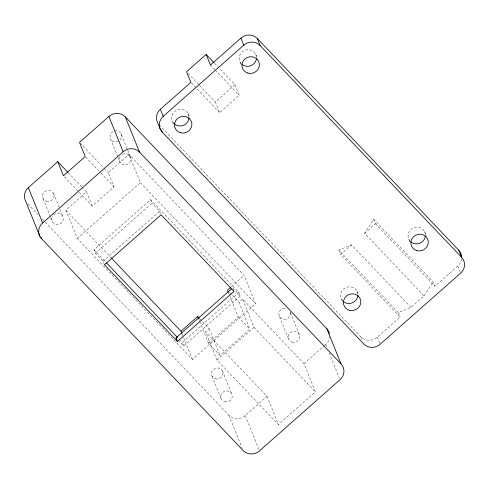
<?xml version="1.0" encoding="UTF-8"?>
<svg xmlns="http://www.w3.org/2000/svg" width="489" height="489" viewBox="0 0 489 489"><rect width="100%" height="100%" fill="white"/><g stroke="black" fill="none" stroke-linecap="round" stroke-linejoin="round"><path stroke-width="0.37" stroke-dasharray="2.44 1.83" d="M410.998 307.416L351.499 244.879L338.834 250.087L398.333 312.618L410.998 307.416L424.055 295.876L364.556 233.339L373.657 219.31L433.156 281.841L434.935 286.254L457.79 266.059A11.693 11.058 -22 0 0 461.628 258.981M424.055 295.876L433.156 281.841M79.145 192.299L92.232 206.052L113.998 186.816L108.295 172.696L128.968 154.42L244.127 275.454L255.539 303.693L192.421 359.476L77.262 238.443L65.85 210.203L86.529 191.932L82.341 187.525M234.952 84.713L239.231 95.3L219.64 112.617L215.362 102.024L234.952 84.713L219.249 68.209M77.262 238.443L140.38 182.666L128.968 154.42M104.493 264.806L103.063 261.279L95.392 253.21L93.961 249.677L150.551 199.671L238.84 292.459L240.264 295.992L183.675 345.998L179.072 341.157M95.392 253.21L151.975 203.198L150.551 199.671M103.063 261.279L159.652 211.266L151.975 203.198M231.352 286.743L244.127 275.454M183.675 345.998L182.25 342.471L238.84 292.459M199.665 321.444L208.491 343.29L220.007 355.393L249.8 329.066L238.98 302.281L242.587 299.097L303.999 363.651L315.411 391.891L278.412 424.586L216.994 360.038L205.582 331.799L209.188 328.614L202.385 321.462M208.491 343.29L238.284 316.958L230.026 296.523M216.994 360.038L253.993 327.337L242.587 299.097M159.353 125.05L360.882 336.854A11.693 11.058 -22 0 0 377.264 337.227L400.112 317.031L340.619 254.5L351.499 244.879M364.556 233.339L375.442 223.724L373.657 219.31M45.22 222.202L228.852 415.21A11.693 11.058 -22 0 0 245.24 415.583L267 396.347L205.582 331.799M303.999 363.651L324.091 345.894M324.647 345.399L325.766 344.415A11.693 11.058 -22 0 0 329.672 336.609M375.442 223.724L434.935 286.254M214.537 63.258L218.724 67.659M210.441 65.043L214.628 69.444M215.148 69.994L239.231 95.3M188.143 73.417L199.133 84.97M199.659 85.52L215.362 102.024M191.376 82.904L219.64 112.617M140.38 182.666L255.539 303.693M240.264 295.992L232.587 287.923L233.73 290.747M229.555 292.379L238.98 302.281M80.025 142.99L103.582 167.745M104.108 168.295L108.295 172.696M253.993 327.337L315.411 391.891M238.284 316.958L249.8 329.066M85.734 157.11L100.386 172.513M100.911 173.063L113.998 186.816M68.209 172.672L81.816 186.975M199.769 318.712L201.859 320.912M64.493 176.89L78.625 191.749M65.85 210.203L110.551 257.177M93.961 249.677L106.052 262.385M179.096 339.158L182.25 342.471M27.855 203.956L37.855 214.463M42.06 218.883L44.695 221.651M457.79 266.059L460.644 273.119M424.513 231.511L426.225 235.747M408.914 239.531L410.057 242.355M398.333 312.618L400.112 317.031M377.264 337.227L380.112 344.287M357.043 291.138L358.468 294.671M338.834 250.087L340.619 254.5M255.613 53.998L257.037 57.531M360.882 336.854L362.306 340.387M341.444 299.158L342.3 301.273M240.02 62.017L240.875 64.132M325.766 344.415L327.19 347.942M329.189 352.887L339.458 378.303M290.448 312.593L299.158 334.152M279.494 316.548L288.761 339.494M188.143 113.625L189.286 116.449M172.55 121.645L173.693 124.469M228.601 292.997L229.744 295.821M267 396.347L278.412 424.586M245.24 415.583L259.213 450.18M209.188 328.614L220.007 355.393M159.652 211.266L160.795 214.09M222.416 370.833L231.688 393.779M198.815 319.329L199.384 320.735M114.646 130.942A5.85 5.526 -22 0 1 120.991 133.686L127.452 149.683M127.733 150.38L130.257 156.633M228.852 415.21L242.263 448.389M212.024 376.175L221.291 399.122M113.21 131.468A5.85 5.526 -22 0 0 110.593 139.035L117.898 157.11M118.179 157.806L119.866 161.981M182.152 334.06L183.289 336.884M183.577 337.587L192.421 359.476M86.529 191.932L92.232 206.052M53.545 193.302L59.725 208.601M60.006 209.292L62.818 216.248M43.093 198.675L50.398 216.755M50.679 217.446L52.366 221.621M342.716 300.918A8.771 8.295 -22 0 1 346.065 287.489A8.771 8.295 -22 0 1 357.948 294.623M410.185 241.291A8.771 8.295 -22 0 1 413.89 227.721A8.771 8.295 -22 0 1 425.399 235.722M290.38 312.563A5.85 5.526 -22 0 1 284.83 319.439A5.85 5.526 -22 0 1 278.95 313.26A5.85 5.526 -22 0 1 286.542 308.528M120.991 133.686A5.85 5.526 -22 0 1 119.628 140.398M118.375 141.254A5.85 5.526 -22 0 1 110.593 139.035M53.735 214.879A5.88 5.556 -22 0 1 63.191 217.14A5.88 5.556 -22 0 1 56.718 224.506A5.88 5.556 -22 0 1 52.733 216.016M122.482 154.414A5.85 5.526 -22 0 1 130.863 158.956A5.85 5.526 -22 0 1 122.739 164.5A5.85 5.526 -22 0 1 121.223 155.27M241.285 63.778A8.771 8.295 -22 0 1 244.641 50.349A8.771 8.295 -22 0 1 256.517 57.476M173.815 123.405A8.771 8.295 -22 0 1 177.171 109.976A8.771 8.295 -22 0 1 189.047 117.103M224.64 401.799A5.85 5.526 -22 0 0 232.177 395.136A5.85 5.526 -22 0 0 222.654 392.416A5.85 5.526 -22 0 0 224.64 401.799M292.11 342.172A5.85 5.526 -22 0 0 299.647 335.509A5.85 5.526 -22 0 0 290.124 332.789A5.85 5.526 -22 0 0 292.11 342.172M215.368 378.853A5.85 5.526 -22 0 0 222.911 372.19A5.85 5.526 -22 0 0 213.381 369.47A5.85 5.526 -22 0 0 215.368 378.853M46.461 201.364A5.88 5.556 -22 0 0 54.041 194.665A5.88 5.556 -22 0 0 44.462 191.932A5.88 5.556 -22 0 0 46.461 201.364"/><path stroke-width="0.73" d="M39.902 236.352L25.636 201.052A11.693 11.058 -22 0 1 28.356 187.635L57.739 161.67L67.684 172.122M329.464 333.718A11.693 11.058 -22 0 0 326.793 328.651L125.27 116.847A11.693 11.058 -22 0 0 108.888 116.468L79.505 142.44L85.208 156.559L63.442 175.789L57.739 161.67M214.011 62.708L206.162 54.456L186.572 71.767L190.851 82.354L160.38 109.285A11.693 11.058 -22 0 0 157.66 122.696L160.514 129.756M461.316 254.665A11.693 11.058 -22 0 0 458.816 250.295L257.293 38.49A11.693 11.058 -22 0 0 240.912 38.118L210.441 65.043L206.162 54.456M41.589 238.705A11.693 11.058 -22 0 1 42.622 222.941L123.149 151.773A11.693 11.058 -22 0 1 139.53 152.146L341.059 363.95A11.693 11.058 -22 0 1 340.026 379.715L259.5 450.882A11.693 11.058 -22 0 1 243.119 450.51L41.589 238.705L41.021 237.287M162.207 132.109A11.693 11.058 -22 0 1 163.234 116.345L243.76 45.177A11.693 11.058 -22 0 1 260.148 45.55L461.671 257.361A11.693 11.058 -22 0 1 460.644 273.119L380.112 344.287A11.693 11.058 -22 0 1 363.73 343.914L162.207 132.109L161.352 129.988M181.865 333.351L181.009 331.236L197.672 316.505L199.243 318.162M230.796 287.232L227.464 290.179L228.32 292.294M177.428 341.463L104.493 264.806L161.077 214.799L234.011 291.45L177.428 341.463L175.997 337.93L231.444 288.932M111.076 257.734L181.009 331.236M106.578 262.935L177.519 337.502M175.997 337.93L177.024 339.005M458.816 250.295L461.671 257.361M257.293 38.49L260.148 45.55M240.912 38.118L243.76 45.177M326.793 328.651L341.059 363.95M160.38 109.285L163.234 116.345M125.27 116.847L139.53 152.146M197.672 316.505L198.528 318.62M108.888 116.468L123.149 151.773M28.356 187.635L42.622 222.941M461.494 255.362A11.693 11.058 -22 0 1 461.695 256.798M357.93 295.35A8.771 8.295 -22 0 1 352.422 302.807A8.771 8.295 -22 0 1 343.241 301.426M425.399 235.722A8.771 8.295 -22 0 1 419.892 243.18A8.771 8.295 -22 0 1 410.711 241.798M256.505 58.203A8.771 8.295 -22 0 1 250.991 65.667A8.771 8.295 -22 0 1 241.81 64.279M189.035 117.831A8.771 8.295 -22 0 1 183.522 125.294A8.771 8.295 -22 0 1 174.341 123.906M349.323 310.234A8.771 8.295 -22 0 0 360.631 300.24A8.771 8.295 -22 0 0 346.34 296.157A8.771 8.295 -22 0 0 349.323 310.234M416.793 250.606A8.771 8.295 -22 0 0 428.101 240.612A8.771 8.295 -22 0 0 413.81 236.529A8.771 8.295 -22 0 0 416.793 250.606M247.892 73.093A8.771 8.295 -22 0 0 259.201 63.093A8.771 8.295 -22 0 0 244.91 59.016A8.771 8.295 -22 0 0 247.892 73.093M180.423 132.721A8.771 8.295 -22 0 0 191.731 122.721A8.771 8.295 -22 0 0 177.44 118.644A8.771 8.295 -22 0 0 180.423 132.721"/></g></svg>
